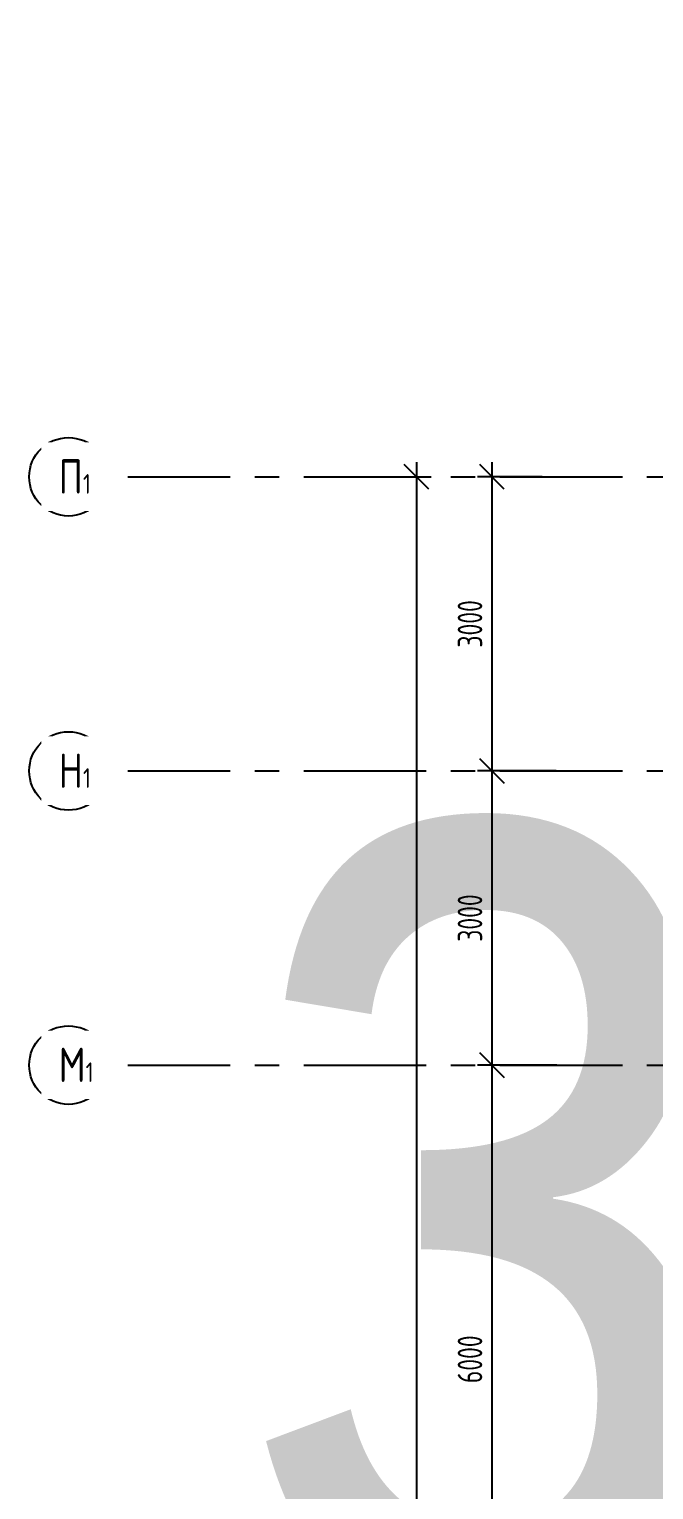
# Model space of a CAD drawing. Header units: millimetres. Extents: x -106726 to 8952771, y -150083 to 686385.
# Drawn here: x -13364 to -6993, y 185064 to 199960 of the extents above; entities that cross this region are included whole.
import ezdxf
from ezdxf.enums import TextEntityAlignment as Align

# ---------------------------------------------------------------- set-up
doc = ezdxf.new("R2018")
doc.units = ezdxf.units.MM
doc.linetypes.add('CENTER', pattern=[2, 1.25, -0.25, 0.25, -0.25])
doc.layers.get('Defpoints').update_dxf_attribs({"color": 8})
doc.layers.add('АР_Названия помещений', color=124, linetype='Continuous', lineweight=5, plot=False)
doc.layers.add('АР_Номер помещения', color=1, linetype='Continuous', lineweight=25)
doc.styles.add('ISOCPEUR', font='isocpeur.ttf', dxfattribs={"width": 0.7})
doc.styles.get("Standard").update_dxf_attribs({"font": 'arial.ttf'})
doc.styles.add('ГОСТ 2.304', font='isocpeur.ttf', dxfattribs={"width": 0.7})
doc.dimstyles.new('СПДС', dxfattribs={"dimscale": 100, "dimtxt": 2.5, "dimasz": 2.5, "dimexe": 1.5, "dimexo": 0, "dimgap": 1, "dimtad": 1, "dimdec": 0, "dimrnd": 1, "dimtxsty": 'ГОСТ 2.304', "dimblk": 'OBLIQUE', "dimcen": 2.5, "dimdle": 1.5, "dimadec": 0, "dimazin": 2, "dimtfac": 0.75, "dimtdec": 0, "dimtmove": 1, "dimatfit": 3, "dimfxl": 1, "dimtolj": 1, "dimarcsym": 1})

# ---------------------------------------------------------------- blocks, each defined once
blk = doc.blocks.new('_Oblique')
at = {"color": 8, "linetype": 'ByBlock', "lineweight": -2}
blk.add_line((-0.5, -0.5), (0.5, 0.5), dxfattribs=at)
blk = doc.blocks.new('*D984')
at = {"color": 8, "lineweight": -2, "ltscale": 100, "transparency": 16777216}
for p, q in [((-8643, 183245), (-8643, 189545)), ((-7983, 189395), (-8793, 189395)), ((-8131, 183395), (-8793, 183395))]:
    blk.add_line(p, q, dxfattribs=at)
at = {"layer": 'Defpoints', "color": 0, "ltscale": 100, "transparency": 16777216}
for p in [(-8643, 189395), (-7983, 189395), (-8131, 183395)]:
    blk.add_point(p, dxfattribs=at)
at = {"color": 8, "lineweight": -2, "ltscale": 100, "transparency": 16777216, "xscale": 250, "yscale": 250, "zscale": 250}
for p, rotation in [((-8643, 189395), 90), ((-8643, 183395), 270)]:
    blk.add_blockref('_Oblique', p, dxfattribs=dict(at, rotation=rotation))
at = {"color": 8, "ltscale": 100, "transparency": 16777216, "insert": (-8868, 186395), "char_height": 250, "attachment_point": 5, "rotation": 90, "style": 'ГОСТ 2.304'}
blk.add_mtext('\\A1;6000', dxfattribs=at)
blk = doc.blocks.new('*D985')
at = {"color": 8, "lineweight": -2, "ltscale": 100, "transparency": 16777216}
for p, q in [((-8643, 189245), (-8643, 192545)), ((-8131, 192395), (-8793, 192395)), ((-7988, 189395), (-8793, 189395))]:
    blk.add_line(p, q, dxfattribs=at)
at = {"layer": 'Defpoints', "color": 0, "ltscale": 100, "transparency": 16777216}
for p in [(-8643, 192395), (-8131, 192395), (-7988, 189395)]:
    blk.add_point(p, dxfattribs=at)
at = {"color": 8, "lineweight": -2, "ltscale": 100, "transparency": 16777216, "xscale": 250, "yscale": 250, "zscale": 250}
for p, rotation in [((-8643, 192395), 90), ((-8643, 189395), 270)]:
    blk.add_blockref('_Oblique', p, dxfattribs=dict(at, rotation=rotation))
at = {"color": 8, "ltscale": 100, "transparency": 16777216, "insert": (-8868, 190895), "char_height": 250, "attachment_point": 5, "rotation": 90, "style": 'ГОСТ 2.304'}
blk.add_mtext('\\A1;3000', dxfattribs=at)
blk = doc.blocks.new('*D986')
at = {"color": 8, "lineweight": -2, "ltscale": 100, "transparency": 16777216}
for p, q in [((-8643, 192245), (-8643, 195545)), ((-8131, 195395), (-8793, 195395)), ((-7988, 192395), (-8793, 192395))]:
    blk.add_line(p, q, dxfattribs=at)
at = {"layer": 'Defpoints', "color": 0, "ltscale": 100, "transparency": 16777216}
for p in [(-8643, 195395), (-8131, 195395), (-7988, 192395)]:
    blk.add_point(p, dxfattribs=at)
at = {"color": 8, "lineweight": -2, "ltscale": 100, "transparency": 16777216, "xscale": 250, "yscale": 250, "zscale": 250}
for p, rotation in [((-8643, 195395), 90), ((-8643, 192395), 270)]:
    blk.add_blockref('_Oblique', p, dxfattribs=dict(at, rotation=rotation))
at = {"color": 8, "ltscale": 100, "transparency": 16777216, "insert": (-8868, 193895), "char_height": 250, "attachment_point": 5, "rotation": 90, "style": 'ГОСТ 2.304'}
blk.add_mtext('\\A1;3000', dxfattribs=at)
blk = doc.blocks.new('*D987')
at = {"color": 8, "lineweight": -2, "ltscale": 100, "transparency": 16777216}
for p, q in [((-9413, 195545), (-9413, 147330)), ((-9469, 195395), (-9263, 195395)), ((-9469, 147480), (-9263, 147480))]:
    blk.add_line(p, q, dxfattribs=at)
at = {"layer": 'Defpoints', "color": 0, "ltscale": 100, "transparency": 16777216}
for p in [(-9469, 195395), (-9469, 147480), (-9413, 147480)]:
    blk.add_point(p, dxfattribs=at)
at = {"color": 8, "lineweight": -2, "ltscale": 100, "transparency": 16777216, "xscale": 250, "yscale": 250, "zscale": 250}
for p, rotation in [((-9413, 195395), 90), ((-9413, 147480), 270)]:
    blk.add_blockref('_Oblique', p, dxfattribs=dict(at, rotation=rotation))
at = {"color": 8, "ltscale": 100, "transparency": 16777216, "insert": (-9638, 171438), "char_height": 250, "attachment_point": 5, "rotation": 90, "style": 'ГОСТ 2.304'}
blk.add_mtext('\\A1;47915', dxfattribs=at)
blk = doc.blocks.new('*U403')
at = {"color": 8, "style": 'ISOCPEUR', "width": 0.7, "flags": 1}
blk.add_attdef('КАТЕГОРИЯ', (-499, -2092), '', height=250, dxfattribs=at)
at = {"layer": 'АР_Номер помещения', "color": 8, "style": 'ISOCPEUR', "width": 0.7}
blk.add_attdef('НОМЕР_ПОМЕЩЕНИЯ', text='', height=300, dxfattribs=at).set_placement((3702, -4016), align=Align.MIDDLE_CENTER)

msp = doc.modelspace()

# ---------------------------------------------------------------- linework, layer by layer
at = {"linetype": 'CENTER', "ltscale": 1000}
for p, q in [((-12563.8, 195395), (70614.6, 195395)), ((-12563.8, 192395), (70614.6, 192395)), ((-12563.8, 189395), (70614.6, 189395))]:
    msp.add_line(p, q, dxfattribs=at)
at = {"ltscale": 0.5}
for centre in [(-12963.8, 195395), (-12963.8, 192395), (-12963.8, 189395)]:
    msp.add_circle(centre, 400, dxfattribs=at)

# ---------------------------------------------------------------- block references
ref = msp.add_blockref('*U403', (-2584.3, 302869.8))
lines = msp.add_mtext('\\W0.8000;Универсальное помещение с возможностью организации гимнастического зала (хореография)', dxfattribs={"layer": 'АР_Названия помещений', "color": 8, "insert": (-11214, 298226.8), "char_height": 10397.474, "width": 926.94, "attachment_point": 1})
ref.add_attrib('ИМЯ_ПОМЕЩЕНИЯ', '', (-11214, 298226.8), dxfattribs={"flags": 104}).embed_mtext(lines)

# ---------------------------------------------------------------- dimensions: what is measured, and where the dimension line sits
at = {"ltscale": 100}
for base, p1, p2, picture, middle in [((-9413.3, 147480), (-9469.1, 195395), (-9469.1, 147480), '*D987', (-9638.3, 171437.5)), ((-8642.7, 195395), (-7988.5, 192395), (-8131.5, 195395), '*D986', (-8867.7, 193895)), ((-8642.7, 192395), (-7988.5, 189395), (-8131.5, 192395), '*D985', (-8867.7, 190895)), ((-8642.7, 189395), (-8131.5, 183395), (-7983.3, 189395), '*D984', (-8867.7, 186395))]:
    dim = msp.add_linear_dim(base=base, p1=p1, p2=p2, angle=90, dimstyle='СПДС', override={"dimclrd": 8, "dimclre": 8, "dimclrt": 8}, dxfattribs=at)
    dim.commit()
    dim.dimension.update_dxf_attribs({"geometry": picture, "text_midpoint": middle})

# ---------------------------------------------------------------- next in the draw order: texts
at = {"char_height": 350, "width": 528.82, "attachment_point": 1, "line_spacing_factor": 1.149209, "style": 'ГОСТ 2.304', "bg_fill": 2}
for s, insert in [('{\\W0.8;П\\H0.57143x;1}', (-13063.6, 195572.8)), ('{\\W0.8;Н\\H0.57143x;1}', (-13063.6, 192572.8)), ('{\\W0.8;М\\H0.57143x;1}', (-13063.6, 189572.8))]:
    msp.add_mtext(s, dxfattribs=dict(at, insert=insert))

doc.saveas('drawing.dxf')
